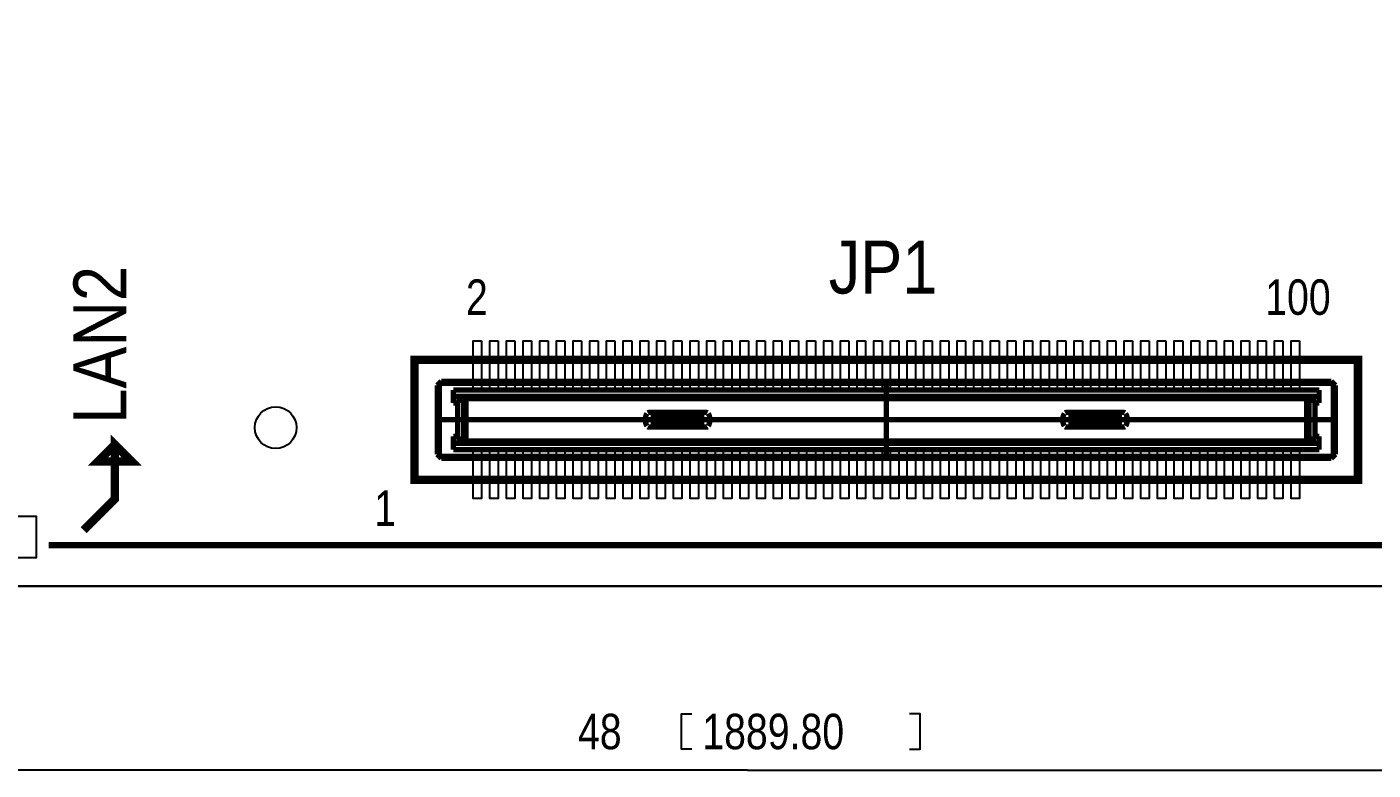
# Model space of a CAD drawing. Extents: x -5.9 to 88.8, y -7.5 to 73.4.
# Drawn here: x 27.18 to 59.43, y -4.99 to 12.83 of the extents above; entities that cross this region are included whole.
import ezdxf

# ---------------------------------------------------------------- set-up
doc = ezdxf.new("R2010")
doc.units = 0
for name, color, linetype in [('BG_DIMENSION', 85, 'CONTINUOUS'), ('BG_OUTLINE', 5, 'CONTINUOUS'), ('BG_SILKSCREEN_TOP', 142, 'CONTINUOUS'), ('PG_SILKSCREEN_TOP', 7, 'CONTINUOUS'), ('PIN_TOP', 96, 'CONTINUOUS')]:
    doc.layers.add(name, color=color, linetype=linetype)

msp = doc.modelspace()

# ---------------------------------------------------------------- linework, layer by layer
at = {"layer": 'BG_DIMENSION'}
for points in [[(43.111471, -4.487316), (42.861484, -4.487316), (42.861484, -3.637305), (43.111471, -3.637305)], [(48.329469, -4.487316), (48.579456, -4.487316), (48.579456, -3.637305), (48.329469, -3.637305)], [(44.443955, -4.987315), (21.253399, -4.987315)], [(44.443955, -4.987315), (69.254294, -4.987315)]]:
    msp.add_lwpolyline(points, dxfattribs=at)
at = {"layer": 'BG_OUTLINE'}
msp.add_lwpolyline([(1.802994, -0.575996), (41.801009, -0.575996), (45.814005, -0.575996), (85.803994, -0.575996, 0.414214), (88.800991, 2.421001), (88.800991, 7.530795), (88.419991, 7.911795), (87.839017, 7.911795, -0.414214), (87.331017, 8.419795), (87.331017, 14.235786, -0.414214), (87.839017, 14.743786), (88.419991, 14.743786), (88.800991, 15.124786), (88.800991, 47.49988), (88.419991, 47.88088), (87.834597, 47.88088, -0.414214), (87.326597, 48.38888), (87.326597, 54.20487, -0.414214), (87.834597, 54.71287), (88.419991, 54.71287), (88.800991, 55.09387), (88.800991, 62.422989, 0.414176), (85.803994, 65.420011), (1.802994, 65.420011, 0.414175)], format="xyb", dxfattribs=at)
for points in [[(41.801009, -0.575996), (1.802994, -0.575996)], [(45.814005, -0.575996), (41.801009, -0.575996)], [(85.803994, -0.575996), (45.814005, -0.575996)]]:
    msp.add_lwpolyline(points, dxfattribs=at)
at = {"layer": 'BG_SILKSCREEN_TOP', "const_width": 0.2}
msp.add_lwpolyline([(28.539034, 0.76266), (29.289019, 1.512646), (29.289019, 2.812644), (29.689019, 2.412644), (28.88902, 2.412644), (29.289019, 2.812644)], dxfattribs=at)
at = {"layer": 'PG_SILKSCREEN_TOP'}
for points, const_width in [([(59.070011, 4.850003), (59.070011, 1.969999), (36.470006, 1.969999), (36.470006, 4.850003), (59.070011, 4.850003)], 0.2), ([(37.010111, 4.234993), (37.060099, 4.285005)], 0.127), ([(37.010111, 4.234993), (37.010111, 2.585009)], 0.127), ([(37.060099, 4.285005), (37.109908, 4.335094)], 0.127), ([(37.060099, 2.534996), (37.060099, 4.285005)], 0.127), ([(37.060099, 4.285005), (58.479893, 4.285005)], 0.127), ([(58.430109, 4.335094), (37.109908, 4.335094)], 0.127), ([(47.770009, 4.335094), (47.770009, 2.484907)], 0.127), ([(58.430109, 4.335094), (58.479893, 4.285005)], 0.127), ([(58.479893, 4.285005), (58.479893, 2.534996)], 0.127), ([(58.479893, 4.285005), (58.529906, 4.234993)], 0.127), ([(58.529906, 4.234993), (58.529906, 2.585009)], 0.127), ([(58.140092, 4.125011), (37.3999, 4.125011)], 0.127), ([(37.3999, 3.81), (37.3999, 4.125011)], 0.127), ([(37.3999, 3.974897), (58.140092, 3.974897)], 0.127), ([(37.3999, 3.81), (37.500001, 3.81)], 0.127), ([(37.500001, 3.010002), (37.500001, 3.81)], 0.127), ([(37.534799, 3.81), (37.500001, 3.81)], 0.127), ([(37.534799, 3.974897), (37.534799, 3.81)], 0.127), ([(37.639701, 3.974897), (37.639498, 3.974897)], 0.127), ([(37.640209, 3.974897), (37.639701, 3.974897)], 0.127), ([(37.640489, 3.974897), (37.640209, 3.974897)], 0.127), ([(37.640692, 3.974592), (37.640489, 3.974897)], 0.127), ([(37.640997, 3.974389), (37.640692, 3.974592)], 0.127), ([(37.6412, 3.974109), (37.640997, 3.974389)], 0.127), ([(37.6412, 2.845892), (37.6412, 3.974109)], 0.127), ([(37.643994, 3.97129), (37.6412, 3.974109)], 0.127), ([(37.648388, 3.966997), (37.643994, 3.97129)], 0.127), ([(37.654408, 3.960901), (37.648388, 3.966997)], 0.127), ([(37.661799, 3.953612), (37.654408, 3.960901)], 0.127), ([(37.670511, 3.944899), (37.661799, 3.953612)], 0.127), ([(37.679808, 3.935501), (37.670511, 3.944899)], 0.127), ([(37.689993, 3.925392), (37.679808, 3.935501)], 0.127), ([(37.700407, 3.915004), (37.689993, 3.925392)], 0.127), ([(37.700407, 3.915004), (57.83961, 3.915004)], 0.127), ([(37.700407, 2.904998), (37.700407, 3.915004)], 0.127), ([(57.83961, 3.915004), (57.849999, 3.925392)], 0.127), ([(57.83961, 3.915004), (57.83961, 2.904998)], 0.127), ([(57.849999, 3.925392), (57.860209, 3.935501)], 0.127), ([(57.860209, 3.935501), (57.869506, 3.944899)], 0.127), ([(57.869506, 3.944899), (57.878193, 3.953612)], 0.127), ([(57.878193, 3.953612), (57.885609, 3.960901)], 0.127), ([(57.885609, 3.960901), (57.891604, 3.966997)], 0.127), ([(57.891604, 3.966997), (57.895998, 3.97129)], 0.127), ([(57.895998, 3.97129), (57.898792, 3.974109)], 0.127), ([(57.898995, 3.974389), (57.898792, 3.974109)], 0.127), ([(57.898792, 3.974109), (57.898792, 2.845892)], 0.127), ([(57.8993, 3.974592), (57.898995, 3.974389)], 0.127), ([(57.899503, 3.974897), (57.8993, 3.974592)], 0.127), ([(57.899808, 3.974897), (57.899503, 3.974897)], 0.127), ([(57.900291, 3.974897), (57.899808, 3.974897)], 0.127), ([(57.900494, 3.974897), (57.900291, 3.974897)], 0.127), ([(58.005193, 3.81), (58.005193, 3.974897)], 0.127), ([(58.005193, 3.81), (58.039991, 3.81)], 0.127), ([(58.039991, 3.81), (58.039991, 3.010002)], 0.127), ([(58.039991, 3.81), (58.140092, 3.81)], 0.127), ([(58.140092, 3.81), (58.140092, 4.125011)], 0.127), ([(43.461407, 3.585007), (42.078402, 3.585007)], 0.127), ([(52.078611, 3.585007), (53.46159, 3.585007)], 0.127), ([(58.479893, 3.410001), (37.010111, 3.410001)], 0.127), ([(43.461407, 3.234995), (42.078402, 3.234995)], 0.127), ([(42.127399, 3.459988), (43.412588, 3.459988)], 0.127), ([(42.127399, 3.359988), (43.412588, 3.359988)], 0.127), ([(52.078611, 3.234995), (53.46159, 3.234995)], 0.127), ([(53.412593, 3.459988), (52.127404, 3.459988)], 0.127), ([(53.412593, 3.359988), (52.127404, 3.359988)], 0.127), ([(37.500001, 3.010002), (37.3999, 3.010002)], 0.127), ([(37.3999, 2.694991), (37.3999, 3.010002)], 0.127), ([(37.3999, 2.845105), (58.140092, 2.845105)], 0.127), ([(37.500001, 3.010002), (37.534799, 3.010002)], 0.127), ([(37.534799, 3.010002), (37.534799, 2.845105)], 0.127), ([(37.639498, 2.845105), (37.639701, 2.845105)], 0.127), ([(37.639701, 2.845105), (37.640209, 2.845105)], 0.127), ([(37.640209, 2.845105), (37.640489, 2.845105)], 0.127), ([(37.640489, 2.845105), (37.640692, 2.84541)], 0.127), ([(37.640692, 2.84541), (37.640997, 2.845587)], 0.127), ([(37.640997, 2.845587), (37.6412, 2.845892)], 0.127), ([(37.643994, 2.848712), (37.6412, 2.845892)], 0.127), ([(37.648388, 2.853004), (37.643994, 2.848712)], 0.127), ([(37.654408, 2.8591), (37.648388, 2.853004)], 0.127), ([(37.661799, 2.86639), (37.654408, 2.8591)], 0.127), ([(37.670511, 2.875102), (37.661799, 2.86639)], 0.127), ([(37.679808, 2.8845), (37.670511, 2.875102)], 0.127), ([(37.689993, 2.894609), (37.679808, 2.8845)], 0.127), ([(37.700407, 2.904998), (37.689993, 2.894609)], 0.127), ([(37.700407, 2.904998), (57.83961, 2.904998)], 0.127), ([(57.83961, 2.904998), (57.849999, 2.894609)], 0.127), ([(57.849999, 2.894609), (57.860209, 2.8845)], 0.127), ([(57.860209, 2.8845), (57.869506, 2.875102)], 0.127), ([(57.869506, 2.875102), (57.878193, 2.86639)], 0.127), ([(57.878193, 2.86639), (57.885609, 2.8591)], 0.127), ([(57.885609, 2.8591), (57.891604, 2.853004)], 0.127), ([(57.891604, 2.853004), (57.895998, 2.848712)], 0.127), ([(57.895998, 2.848712), (57.898792, 2.845892)], 0.127), ([(57.898792, 2.845892), (57.898995, 2.845587)], 0.127), ([(57.898995, 2.845587), (57.8993, 2.84541)], 0.127), ([(57.8993, 2.84541), (57.899503, 2.845105)], 0.127), ([(57.899503, 2.845105), (57.899808, 2.845105)], 0.127), ([(57.899808, 2.845105), (57.900291, 2.845105)], 0.127), ([(57.900291, 2.845105), (57.900494, 2.845105)], 0.127), ([(58.005193, 3.010002), (58.005193, 2.845105)], 0.127), ([(58.005193, 3.010002), (58.039991, 3.010002)], 0.127), ([(58.039991, 3.010002), (58.140092, 3.010002)], 0.127), ([(58.140092, 3.010002), (58.140092, 2.694991)], 0.127), ([(37.010111, 2.585009), (37.060099, 2.534996)], 0.127), ([(37.060099, 2.534996), (58.479893, 2.534996)], 0.127), ([(37.109908, 2.484907), (37.060099, 2.534996)], 0.127), ([(37.3999, 2.694991), (58.140092, 2.694991)], 0.127), ([(58.479893, 2.534996), (58.430109, 2.484907)], 0.127), ([(58.479893, 2.534996), (58.529906, 2.585009)], 0.127), ([(58.430109, 2.484907), (37.109908, 2.484907)], 0.127), ([(69.263006, 0.404012), (27.699995, 0.404012)], 0.150012)]:
    msp.add_lwpolyline(points, dxfattribs=dict(at, const_width=const_width))
at = {"layer": 'PG_SILKSCREEN_TOP', "const_width": 0.127}
for points in [[(42.035197, 3.560089, 0.268062), (42.035197, 3.259912)], [(42.078402, 3.585007, 0.125776), (42.054501, 3.578911)], [(43.485511, 3.578911, 0.126231), (43.461407, 3.585007)], [(43.50479, 3.259912, 0.268088), (43.50479, 3.560089)], [(52.035202, 3.560089, 0.268083), (52.035202, 3.259912)], [(52.078611, 3.585007, 0.126238), (52.054506, 3.578911)], [(53.485491, 3.578911, 0.125779), (53.46159, 3.585007)], [(53.504795, 3.259912, 0.268067), (53.504795, 3.560089)], [(42.054501, 3.241091, 0.125779), (42.078402, 3.234995)], [(42.127399, 3.459988, 0.14596), (42.127399, 3.359988)], [(43.412588, 3.359988, 0.145984), (43.412588, 3.459988)], [(43.461407, 3.234995, 0.126234), (43.485511, 3.241091)], [(52.054506, 3.241091, 0.126241), (52.078611, 3.234995)], [(52.127404, 3.459988, 0.145979), (52.127404, 3.359988)], [(53.412593, 3.359988, 0.145964), (53.412593, 3.459988)], [(53.46159, 3.234995, 0.125782), (53.485491, 3.241091)]]:
    msp.add_lwpolyline(points, format="xyb", dxfattribs=at)
at = {"layer": 'PIN_TOP'}
for points in [[(38.069901, 5.300015), (38.069901, 4.160012), (37.869901, 4.160012), (37.869901, 5.300015)], [(38.4699, 5.300015), (38.4699, 4.160012), (38.269901, 4.160012), (38.269901, 5.300015)], [(38.869899, 5.300015), (38.869899, 4.160012), (38.6699, 4.160012), (38.6699, 5.300015)], [(39.269899, 5.300015), (39.269899, 4.160012), (39.069899, 4.160012), (39.069899, 5.300015)], [(39.669898, 5.300015), (39.669898, 4.160012), (39.469898, 4.160012), (39.469898, 5.300015)], [(40.069897, 5.300015), (40.069897, 4.160012), (39.869897, 4.160012), (39.869897, 5.300015)], [(40.469896, 5.300015), (40.469896, 4.160012), (40.269897, 4.160012), (40.269897, 5.300015)], [(40.869921, 5.300015), (40.869921, 4.160012), (40.669921, 4.160012), (40.669921, 5.300015)], [(41.26992, 5.300015), (41.26992, 4.160012), (41.06992, 4.160012), (41.06992, 5.300015)], [(41.669919, 5.300015), (41.669919, 4.160012), (41.46992, 4.160012), (41.46992, 5.300015)], [(42.069918, 5.300015), (42.069918, 4.160012), (41.869919, 4.160012), (41.869919, 5.300015)], [(42.469918, 5.300015), (42.469918, 4.160012), (42.269918, 4.160012), (42.269918, 5.300015)], [(42.869917, 5.300015), (42.869917, 4.160012), (42.669917, 4.160012), (42.669917, 5.300015)], [(43.269916, 5.300015), (43.269916, 4.160012), (43.069916, 4.160012), (43.069916, 5.300015)], [(43.669915, 5.300015), (43.669915, 4.160012), (43.469916, 4.160012), (43.469916, 5.300015)], [(44.069914, 5.300015), (44.069914, 4.160012), (43.869915, 4.160012), (43.869915, 5.300015)], [(44.469914, 5.300015), (44.469914, 4.160012), (44.269914, 4.160012), (44.269914, 5.300015)], [(44.869913, 5.300015), (44.869913, 4.160012), (44.669913, 4.160012), (44.669913, 5.300015)], [(45.269912, 5.300015), (45.269912, 4.160012), (45.069912, 4.160012), (45.069912, 5.300015)], [(45.669911, 5.300015), (45.669911, 4.160012), (45.469912, 4.160012), (45.469912, 5.300015)], [(46.06991, 5.300015), (46.06991, 4.160012), (45.869911, 4.160012), (45.869911, 5.300015)], [(46.46991, 5.300015), (46.46991, 4.160012), (46.26991, 4.160012), (46.26991, 5.300015)], [(46.869909, 5.300015), (46.869909, 4.160012), (46.669909, 4.160012), (46.669909, 5.300015)], [(47.269908, 5.300015), (47.269908, 4.160012), (47.069908, 4.160012), (47.069908, 5.300015)], [(47.669907, 5.300015), (47.669907, 4.160012), (47.469908, 4.160012), (47.469908, 5.300015)], [(48.069906, 5.300015), (48.069906, 4.160012), (47.869907, 4.160012), (47.869907, 5.300015)], [(48.469906, 5.300015), (48.469906, 4.160012), (48.269906, 4.160012), (48.269906, 5.300015)], [(48.869905, 5.300015), (48.869905, 4.160012), (48.669905, 4.160012), (48.669905, 5.300015)], [(49.269904, 5.300015), (49.269904, 4.160012), (49.069904, 4.160012), (49.069904, 5.300015)], [(49.669903, 5.300015), (49.669903, 4.160012), (49.469904, 4.160012), (49.469904, 5.300015)], [(50.069902, 5.300015), (50.069902, 4.160012), (49.869903, 4.160012), (49.869903, 5.300015)], [(50.469902, 5.300015), (50.469902, 4.160012), (50.269902, 4.160012), (50.269902, 5.300015)], [(50.869901, 5.300015), (50.869901, 4.160012), (50.669901, 4.160012), (50.669901, 5.300015)], [(51.2699, 5.300015), (51.2699, 4.160012), (51.0699, 4.160012), (51.0699, 5.300015)], [(51.669899, 5.300015), (51.669899, 4.160012), (51.4699, 4.160012), (51.4699, 5.300015)], [(52.069898, 5.300015), (52.069898, 4.160012), (51.869899, 4.160012), (51.869899, 5.300015)], [(52.469898, 5.300015), (52.469898, 4.160012), (52.269898, 4.160012), (52.269898, 5.300015)], [(52.869897, 5.300015), (52.869897, 4.160012), (52.669897, 4.160012), (52.669897, 5.300015)], [(53.269896, 5.300015), (53.269896, 4.160012), (53.069896, 4.160012), (53.069896, 5.300015)], [(53.669921, 5.300015), (53.669921, 4.160012), (53.469921, 4.160012), (53.469921, 5.300015)], [(54.06992, 5.300015), (54.06992, 4.160012), (53.86992, 4.160012), (53.86992, 5.300015)], [(54.469919, 5.300015), (54.469919, 4.160012), (54.269919, 4.160012), (54.269919, 5.300015)], [(54.869918, 5.300015), (54.869918, 4.160012), (54.669919, 4.160012), (54.669919, 5.300015)], [(55.269917, 5.300015), (55.269917, 4.160012), (55.069918, 4.160012), (55.069918, 5.300015)], [(55.669917, 5.300015), (55.669917, 4.160012), (55.469917, 4.160012), (55.469917, 5.300015)], [(56.069916, 5.300015), (56.069916, 4.160012), (55.869916, 4.160012), (55.869916, 5.300015)], [(56.469915, 5.300015), (56.469915, 4.160012), (56.269915, 4.160012), (56.269915, 5.300015)], [(56.869914, 5.300015), (56.869914, 4.160012), (56.669915, 4.160012), (56.669915, 5.300015)], [(57.269913, 5.300015), (57.269913, 4.160012), (57.069914, 4.160012), (57.069914, 5.300015)], [(57.669913, 5.300015), (57.669913, 4.160012), (57.469913, 4.160012), (57.469913, 5.300015)], [(38.069901, 2.65999), (38.069901, 1.519987), (37.869901, 1.519987), (37.869901, 2.65999)], [(38.4699, 2.65999), (38.4699, 1.519987), (38.269901, 1.519987), (38.269901, 2.65999)], [(38.869899, 2.65999), (38.869899, 1.519987), (38.6699, 1.519987), (38.6699, 2.65999)], [(39.269899, 2.65999), (39.269899, 1.519987), (39.069899, 1.519987), (39.069899, 2.65999)], [(39.669898, 2.65999), (39.669898, 1.519987), (39.469898, 1.519987), (39.469898, 2.65999)], [(40.069897, 2.65999), (40.069897, 1.519987), (39.869897, 1.519987), (39.869897, 2.65999)], [(40.469896, 2.65999), (40.469896, 1.519987), (40.269897, 1.519987), (40.269897, 2.65999)], [(40.869921, 2.65999), (40.869921, 1.519987), (40.669921, 1.519987), (40.669921, 2.65999)], [(41.26992, 2.65999), (41.26992, 1.519987), (41.06992, 1.519987), (41.06992, 2.65999)], [(41.669919, 2.65999), (41.669919, 1.519987), (41.46992, 1.519987), (41.46992, 2.65999)], [(42.069918, 2.65999), (42.069918, 1.519987), (41.869919, 1.519987), (41.869919, 2.65999)], [(42.469918, 2.65999), (42.469918, 1.519987), (42.269918, 1.519987), (42.269918, 2.65999)], [(42.869917, 2.65999), (42.869917, 1.519987), (42.669917, 1.519987), (42.669917, 2.65999)], [(43.269916, 2.65999), (43.269916, 1.519987), (43.069916, 1.519987), (43.069916, 2.65999)], [(43.669915, 2.65999), (43.669915, 1.519987), (43.469916, 1.519987), (43.469916, 2.65999)], [(44.069914, 2.65999), (44.069914, 1.519987), (43.869915, 1.519987), (43.869915, 2.65999)], [(44.469914, 2.65999), (44.469914, 1.519987), (44.269914, 1.519987), (44.269914, 2.65999)], [(44.869913, 2.65999), (44.869913, 1.519987), (44.669913, 1.519987), (44.669913, 2.65999)], [(45.269912, 2.65999), (45.269912, 1.519987), (45.069912, 1.519987), (45.069912, 2.65999)], [(45.669911, 2.65999), (45.669911, 1.519987), (45.469912, 1.519987), (45.469912, 2.65999)], [(46.06991, 2.65999), (46.06991, 1.519987), (45.869911, 1.519987), (45.869911, 2.65999)], [(46.46991, 2.65999), (46.46991, 1.519987), (46.26991, 1.519987), (46.26991, 2.65999)], [(46.869909, 2.65999), (46.869909, 1.519987), (46.669909, 1.519987), (46.669909, 2.65999)], [(47.269908, 2.65999), (47.269908, 1.519987), (47.069908, 1.519987), (47.069908, 2.65999)], [(47.669907, 2.65999), (47.669907, 1.519987), (47.469908, 1.519987), (47.469908, 2.65999)], [(48.069906, 2.65999), (48.069906, 1.519987), (47.869907, 1.519987), (47.869907, 2.65999)], [(48.469906, 2.65999), (48.469906, 1.519987), (48.269906, 1.519987), (48.269906, 2.65999)], [(48.869905, 2.65999), (48.869905, 1.519987), (48.669905, 1.519987), (48.669905, 2.65999)], [(49.269904, 2.65999), (49.269904, 1.519987), (49.069904, 1.519987), (49.069904, 2.65999)], [(49.669903, 2.65999), (49.669903, 1.519987), (49.469904, 1.519987), (49.469904, 2.65999)], [(50.069902, 2.65999), (50.069902, 1.519987), (49.869903, 1.519987), (49.869903, 2.65999)], [(50.469902, 2.65999), (50.469902, 1.519987), (50.269902, 1.519987), (50.269902, 2.65999)], [(50.869901, 2.65999), (50.869901, 1.519987), (50.669901, 1.519987), (50.669901, 2.65999)], [(51.2699, 2.65999), (51.2699, 1.519987), (51.0699, 1.519987), (51.0699, 2.65999)], [(51.669899, 2.65999), (51.669899, 1.519987), (51.4699, 1.519987), (51.4699, 2.65999)], [(52.069898, 2.65999), (52.069898, 1.519987), (51.869899, 1.519987), (51.869899, 2.65999)], [(52.469898, 2.65999), (52.469898, 1.519987), (52.269898, 1.519987), (52.269898, 2.65999)], [(52.869897, 2.65999), (52.869897, 1.519987), (52.669897, 1.519987), (52.669897, 2.65999)], [(53.269896, 2.65999), (53.269896, 1.519987), (53.069896, 1.519987), (53.069896, 2.65999)], [(53.669921, 2.65999), (53.669921, 1.519987), (53.469921, 1.519987), (53.469921, 2.65999)], [(54.06992, 2.65999), (54.06992, 1.519987), (53.86992, 1.519987), (53.86992, 2.65999)], [(54.469919, 2.65999), (54.469919, 1.519987), (54.269919, 1.519987), (54.269919, 2.65999)], [(54.869918, 2.65999), (54.869918, 1.519987), (54.669919, 1.519987), (54.669919, 2.65999)], [(55.269917, 2.65999), (55.269917, 1.519987), (55.069918, 1.519987), (55.069918, 2.65999)], [(55.669917, 2.65999), (55.669917, 1.519987), (55.469917, 1.519987), (55.469917, 2.65999)], [(56.069916, 2.65999), (56.069916, 1.519987), (55.869916, 1.519987), (55.869916, 2.65999)], [(56.469915, 2.65999), (56.469915, 1.519987), (56.269915, 1.519987), (56.269915, 2.65999)], [(56.869914, 2.65999), (56.869914, 1.519987), (56.669915, 1.519987), (56.669915, 2.65999)], [(57.269913, 2.65999), (57.269913, 1.519987), (57.069914, 1.519987), (57.069914, 2.65999)], [(57.669913, 2.65999), (57.669913, 1.519987), (57.469913, 1.519987), (57.469913, 2.65999)], [(26.399998, 0.1), (26.399998, 1.099998), (27.399996, 1.099998), (27.399996, 0.1)]]:
    msp.add_lwpolyline(points, close=True, dxfattribs=at)
msp.add_circle((33.141285, 3.220568), 0.499999, dxfattribs=at)

# ---------------------------------------------------------------- texts
at = {"layer": 'BG_DIMENSION', "width": 0.827043}
for s, p in [('48', (40.38346, -4.487316)), ('1889.80', (43.361483, -4.487316))]:
    msp.add_text(s, height=0.850011, dxfattribs=at).set_placement(p)
at = {"layer": 'BG_SILKSCREEN_TOP', "width": 0.88976}
msp.add_text('JP1', height=1.27, dxfattribs=at).set_placement((46.390001, 6.434988))
msp.add_text('LAN2', height=1.27, rotation=90, dxfattribs=at).set_placement((29.566895, 3.316275))
at = {"layer": 'PG_SILKSCREEN_TOP', "width": 0.827043}
for s, p in [('2', (37.700001, 5.925007)), ('100', (56.847003, 5.925007)), ('1', (35.502012, 0.8652))]:
    msp.add_text(s, height=0.850011, dxfattribs=at).set_placement(p)

doc.saveas('drawing.dxf')
